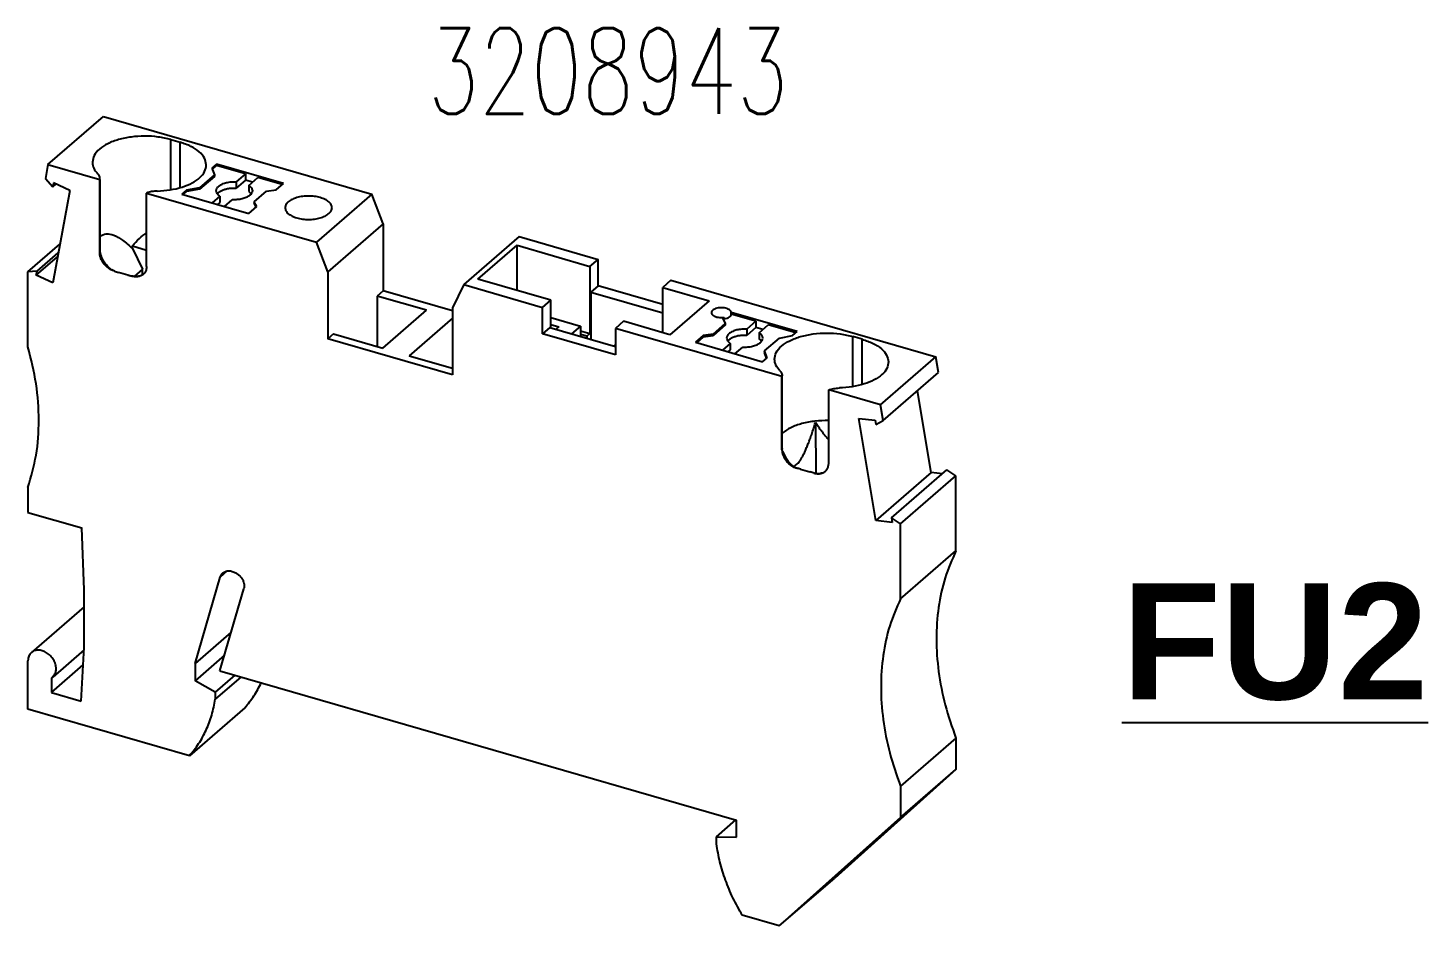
# Model space of a CAD drawing. Header units: inches. Extents: x 0 to 34.2, y 0 to 22.
# Drawn here: x 8.938 to 11.955, y 7.188 to 9.123 of the extents above; entities that cross this region are included whole.
import ezdxf
from ezdxf.enums import TextEntityAlignment as Align

# ---------------------------------------------------------------- set-up
doc = ezdxf.new("R2010")
doc.units = ezdxf.units.IN
doc.header["$MEASUREMENT"] = 0
doc.layers.add('PDESC', color=142, linetype='Continuous')
doc.layers.add('PSYMS', color=7, linetype='Continuous')
doc.styles.get("Standard").update_dxf_attribs({"font": 'arial.ttf'})
doc.styles.add('WD', font='romans.shx', dxfattribs={"height": 0.185})

# ---------------------------------------------------------------- blocks, each defined once
blk = doc.blocks.new('HDV1_PCFB_3208943')
at = {"color": 7, "linetype": 'Continuous'}
for p, q in [((0.0431, 1.6408), (0.1625, 1.7443)), ((0.1625, 1.7443), (0.7412, 1.5772)), ((0.3078, 1.6945), (0.328, 1.6887)), ((0.0431, 1.6408), (0.0374, 1.6104)), ((0.0431, 1.6408), (0.1548, 1.6086)), ((0.4063, 1.6419), (0.3964, 1.6333)), ((0.3964, 1.6333), (0.4016, 1.6185)), ((0.4063, 1.6386), (0.3973, 1.6308)), ((0.4063, 1.6419), (0.4063, 1.6386)), ((0.551, 1.6002), (0.4063, 1.6419)), ((0.4686, 1.6206), (0.4063, 1.6386)), ((0.0374, 1.6104), (0.0532, 1.5926)), ((0.0548, 1.6012), (0.0532, 1.5926)), ((0.0902, 1.5847), (0.0548, 1.6012)), ((0.1551, 1.453), (0.1551, 1.6111)), ((0.4016, 1.6185), (0.3699, 1.5909)), ((0.4016, 1.6151), (0.3699, 1.5876)), ((0.4016, 1.6185), (0.4016, 1.6151)), ((0.4686, 1.6206), (0.449, 1.6036)), ((0.4686, 1.6071), (0.449, 1.5902)), ((0.449, 1.6036), (0.449, 1.5902)), ((0.4686, 1.6206), (0.4686, 1.6071)), ((0.4838, 1.6027), (0.4686, 1.6071)), ((0.4759, 1.5959), (0.4955, 1.6128)), ((0.5481, 1.5976), (0.4955, 1.6128)), ((0.5351, 1.5864), (0.551, 1.6002)), ((0.0532, 1.5926), (0.0602, 1.5987)), ((0.0902, 1.5847), (0.0533, 1.3858)), ((0.2557, 1.5794), (0.6217, 1.4738)), ((0.3415, 1.5858), (0.3315, 1.5772)), ((0.3315, 1.5772), (0.4762, 1.5354)), ((0.3415, 1.5824), (0.3345, 1.5763)), ((0.3699, 1.5909), (0.3415, 1.5858)), ((0.3699, 1.5876), (0.3415, 1.5824)), ((0.3415, 1.5858), (0.3415, 1.5824)), ((0.3699, 1.5909), (0.3699, 1.5876)), ((0.4134, 1.5728), (0.3967, 1.5584)), ((0.4134, 1.5728), (0.4134, 1.5593)), ((0.4759, 1.5959), (0.4759, 1.5824)), ((0.4874, 1.5607), (0.5139, 1.5836)), ((0.5139, 1.5836), (0.5351, 1.5864)), ((0.7412, 1.5772), (0.6217, 1.4738)), ((0.7654, 1.5131), (0.7412, 1.5772)), ((0.4134, 1.5593), (0.4083, 1.555)), ((0.4236, 1.5506), (0.4403, 1.565)), ((0.4762, 1.5354), (0.4931, 1.5501)), ((0.4931, 1.5501), (0.4874, 1.5607)), ((0.4874, 1.5607), (0.4874, 1.5573)), ((0.4919, 1.549), (0.4874, 1.5573)), ((0.7654, 1.5131), (0.6459, 1.4096)), ((0.7654, 1.5131), (0.7654, 1.3684)), ((1.0587, 1.4856), (0.9392, 1.3821)), ((1.0587, 1.4856), (1.2286, 1.4365)), ((0, 1.4094), (0.0687, 1.4689)), ((0.0194, 1.4109), (0.0653, 1.4506)), ((0.225, 1.4596), (0.225, 1.4654)), ((0.225, 1.4654), (0.2557, 1.4566)), ((0.225, 1.4596), (0.2468, 1.4154)), ((0.6459, 1.4096), (0.6217, 1.4738)), ((0.9695, 1.3936), (1.054, 1.4667)), ((1.054, 1.3692), (1.054, 1.4667)), ((1.054, 1.4667), (1.2111, 1.4214)), ((0.0178, 1.4023), (0.0637, 1.4421)), ((1.2111, 1.4214), (1.2286, 1.4365)), ((1.2111, 1.4214), (1.2111, 1.2767)), ((1.2286, 1.3793), (1.2286, 1.4365)), ((0.0194, 1.4109), (0, 1.4094)), ((0, 1.2479), (0, 1.4094)), ((0.0178, 1.4023), (0.0194, 1.4109)), ((0.0533, 1.3858), (0.0178, 1.4023)), ((0.1864, 1.411), (0.1951, 1.4085)), ((0.2153, 1.4027), (0.1951, 1.4085)), ((0.2153, 1.4027), (0.224, 1.4002)), ((0.2468, 1.4154), (0.2286, 1.3997)), ((0.2468, 1.4031), (0.2468, 1.4154)), ((0.6459, 1.4096), (0.6459, 1.2649)), ((1.1266, 1.3482), (0.9695, 1.3936)), ((1.3854, 1.3913), (1.3679, 1.3761)), ((1.3854, 1.3913), (1.9569, 1.2263)), ((0.7654, 1.3684), (0.7527, 1.3575)), ((0.915, 1.3252), (0.7654, 1.3684)), ((0.9392, 1.3821), (0.915, 1.3319)), ((0.9392, 1.3821), (1.1092, 1.3331)), ((1.2286, 1.3793), (1.2131, 1.3659)), ((1.2131, 1.3659), (1.3679, 1.3212)), ((1.2131, 1.3659), (1.2131, 1.2638)), ((1.3679, 1.3391), (1.2286, 1.3793)), ((1.3679, 1.2786), (1.3679, 1.3761)), ((1.3679, 1.3761), (1.4678, 1.3473)), ((0.8587, 1.3269), (0.7527, 1.3575)), ((0.7527, 1.3575), (0.7527, 1.2487)), ((0.915, 1.3319), (0.915, 1.1873)), ((1.1092, 1.3331), (1.1266, 1.3482)), ((1.1092, 1.2759), (1.1092, 1.3331)), ((1.1266, 1.2888), (1.1266, 1.3482)), ((1.4678, 1.3473), (1.3833, 1.2741)), ((0.7645, 1.2453), (0.8587, 1.3269)), ((0.915, 1.3096), (0.8217, 1.2288)), ((1.1266, 1.3112), (1.1907, 1.2927)), ((1.2834, 1.303), (1.2659, 1.2878)), ((1.3833, 1.2741), (1.2834, 1.303)), ((1.5029, 1.2981), (1.4765, 1.2752)), ((1.5004, 1.3114), (1.4972, 1.3087)), ((1.4972, 1.3087), (1.5029, 1.2981)), ((1.5004, 1.3081), (1.4985, 1.3064)), ((1.5004, 1.3081), (1.5004, 1.3114)), ((1.5029, 1.2981), (1.5029, 1.2947)), ((1.5157, 1.3183), (1.5157, 1.3217)), ((1.6578, 1.2807), (1.5157, 1.3217)), ((1.5686, 1.303), (1.5157, 1.3183)), ((1.5686, 1.303), (1.549, 1.2861)), ((1.5686, 1.303), (1.5686, 1.2896)), ((0.6585, 1.2759), (0.6459, 1.2649)), ((0.6585, 1.2759), (0.7645, 1.2453)), ((1.1247, 1.2893), (1.1092, 1.2759)), ((1.2659, 1.2306), (1.1092, 1.2759)), ((1.1247, 1.2893), (1.2659, 1.2486)), ((1.1266, 1.2961), (1.144, 1.2911)), ((1.144, 1.2911), (1.1377, 1.2856)), ((1.1907, 1.2927), (1.1713, 1.2759)), ((1.1907, 1.2927), (1.1907, 1.2703)), ((1.1907, 1.2826), (1.2111, 1.2767)), ((1.2043, 1.2708), (1.1907, 1.2748)), ((1.2043, 1.2708), (1.2111, 1.2767)), ((1.2043, 1.2708), (1.2043, 1.2663)), ((1.2659, 1.2878), (1.2659, 1.2306)), ((1.6249, 1.1842), (1.2659, 1.2878)), ((1.4553, 1.2723), (1.4383, 1.2577)), ((1.4553, 1.269), (1.4413, 1.2568)), ((1.4765, 1.2752), (1.4553, 1.2723)), ((1.4553, 1.2723), (1.4553, 1.269)), ((1.4765, 1.2718), (1.4553, 1.269)), ((1.5029, 1.2947), (1.4765, 1.2718)), ((1.4765, 1.2752), (1.4765, 1.2718)), ((1.5686, 1.2896), (1.549, 1.2726)), ((1.549, 1.2861), (1.549, 1.2726)), ((1.5839, 1.2852), (1.5686, 1.2896)), ((1.576, 1.2783), (1.5955, 1.2953)), ((1.576, 1.2783), (1.576, 1.2648)), ((1.6549, 1.2781), (1.5955, 1.2953)), ((1.6195, 1.2669), (1.6478, 1.2721)), ((1.6478, 1.2721), (1.6578, 1.2807)), ((1.7981, 1.2643), (1.7779, 1.2701)), ((0.915, 1.1873), (0.6459, 1.2649)), ((1.2623, 1.2496), (1.2659, 1.2527)), ((1.4383, 1.2577), (1.583, 1.2159)), ((1.5134, 1.2552), (1.4968, 1.2408)), ((1.5134, 1.2418), (1.5084, 1.2374)), ((1.5134, 1.2552), (1.5134, 1.2418)), ((1.5237, 1.233), (1.5403, 1.2475)), ((1.5877, 1.2394), (1.6195, 1.2669)), ((1.5929, 1.2245), (1.5877, 1.2394)), ((1.5877, 1.2394), (1.5877, 1.236)), ((0.8217, 1.2288), (0.915, 1.2018)), ((1.583, 1.2159), (1.5929, 1.2245)), ((1.592, 1.2237), (1.5877, 1.236)), ((1.8375, 1.1228), (1.9569, 1.2263)), ((1.9626, 1.1926), (1.9569, 1.2263)), ((1.6249, 1.0261), (1.6249, 1.1842)), ((1.6252, 1.0286), (1.6252, 1.1867)), ((1.8431, 1.0892), (1.9626, 1.1926)), ((1.7258, 0.9969), (1.7258, 1.1551)), ((1.8375, 1.1228), (1.7258, 1.1551)), ((1.9467, 0.9772), (1.9172, 1.1533)), ((1.8431, 1.0892), (1.8375, 1.1228)), ((1.7903, 1.0939), (1.8258, 1.09)), ((1.8273, 0.8737), (1.7903, 1.0939)), ((1.8258, 1.09), (1.8274, 1.0805)), ((1.8274, 1.0805), (1.8431, 1.0892)), ((1.6972, 1.0846), (1.6981, 0.9753)), ((1.6652, 0.9841), (1.6565, 0.9867)), ((1.6652, 0.9841), (1.6854, 0.9783)), ((1.6941, 0.9758), (1.6854, 0.9783)), ((1.9467, 0.9772), (1.8273, 0.8737)), ((1.8611, 0.8792), (1.9806, 0.9827)), ((1.8805, 0.8665), (2, 0.97)), ((1.9711, 0.9744), (1.9467, 0.9772)), ((2, 0.97), (1.9806, 0.9827)), ((2, 0.8085), (2, 0.97)), ((0, 0.9451), (0, 0.8913)), ((0, 0.8913), (0.1159, 0.8578)), ((1.8611, 0.8792), (1.8627, 0.8697)), ((1.8805, 0.8665), (1.8611, 0.8792)), ((0.1211, 0.7243), (0.1159, 0.8578)), ((1.8627, 0.8697), (1.8273, 0.8737)), ((1.8805, 0.705), (1.8805, 0.8665)), ((1.8805, 0.705), (2, 0.8085)), ((0.1211, 0.6006), (0.1211, 0.7243)), ((0.36, 0.5653), (0.4141, 0.7518)), ((0.4138, 0.5498), (0.4652, 0.7268)), ((0.1211, 0.6879), (0.0074, 0.5894)), ((0.4379, 0.6328), (0.36, 0.5653)), ((0.1208, 0.5951), (0.0532, 0.5365)), ((0.1144, 0.4848), (0.1211, 0.6006)), ((0.4235, 0.5834), (0.36, 0.5283)), ((0, 0.4674), (0, 0.5717)), ((0.0505, 0.5033), (0.1189, 0.5626)), ((0.36, 0.5653), (0.36, 0.5283)), ((0.4138, 0.5498), (1.5273, 0.2283)), ((0.0505, 0.5346), (0.0505, 0.5033)), ((0.4037, 0.504), (0.36, 0.5283)), ((0.4459, 0.5405), (0.4037, 0.504)), ((0.4591, 0.5367), (0.4037, 0.4888)), ((0.0505, 0.5033), (0.1144, 0.4848)), ((0.4037, 0.504), (0.4037, 0.4888)), ((0.3479, 0.367), (0, 0.4674)), ((0.4673, 0.4704), (0.3479, 0.367)), ((2, 0.4048), (1.8805, 0.3013)), ((2, 0.4048), (2, 0.3375)), ((2, 0.3375), (1.7386, 0.1034)), ((1.8805, 0.234), (2, 0.3375)), ((1.8805, 0.3013), (1.8805, 0.234)), ((1.4836, 0.1922), (1.5258, 0.2288)), ((1.5273, 0.1913), (1.5273, 0.2283)), ((1.8805, 0.234), (1.6191, 0)), ((1.4836, 0.1771), (1.4836, 0.1922)), ((1.4836, 0.1922), (1.5273, 0.1913)), ((1.6191, 0), (1.7386, 0.1034)), ((1.6191, 0), (1.5394, 0.023))]:
    blk.add_line(p, q, dxfattribs=at)
at = {"color": 2, "linetype": 'Continuous'}
for p, q in [((0.3078, 1.5865), (0.3078, 1.6945)), ((0.328, 1.5911), (0.328, 1.6887)), ((1.7779, 1.1621), (1.7779, 1.2701)), ((1.7981, 1.1667), (1.7981, 1.2643)), ((0.4295, 0.7651), (0.4141, 0.7518))]:
    blk.add_line(p, q, dxfattribs=at)
at = {"color": 7, "linetype": 'Continuous'}
for points, knots in [([(0.3078, 1.6945), (0.2988, 1.6966), (0.2803, 1.701), (0.2514, 1.7026), (0.2227, 1.7008), (0.1958, 1.6954), (0.1725, 1.6868), (0.1544, 1.6754), (0.1415, 1.6617), (0.1397, 1.6508), (0.1388, 1.6457)], [0, 0, 0, 0, 0.714268, 1.466467, 2.218667, 2.932934, 3.576231, 4.126303, 4.580429, 4.968508, 4.968508, 4.968508, 4.968508]), ([(0.3843, 1.6399), (0.3834, 1.6449), (0.3816, 1.6559), (0.3686, 1.6696), (0.3506, 1.6811), (0.3359, 1.686), (0.328, 1.6887)], [0, 0, 0, 0, 0.388079, 0.842206, 1.392277, 2.035574, 2.035574, 2.035574, 2.035574]), ([(0.1388, 1.6457), (0.1394, 1.6412), (0.1408, 1.6317), (0.1472, 1.6245), (0.1506, 1.6206)], [0, 0, 0, 0, 0.3404372, 0.7276793, 0.7276793, 0.7276793, 0.7276793]), ([(0.2786, 1.5837), (0.2879, 1.5843), (0.3059, 1.5855), (0.3313, 1.5914), (0.3531, 1.6001), (0.3699, 1.6113), (0.3818, 1.6246), (0.3835, 1.635), (0.3843, 1.6399)], [0, 0, 0, 0, 0.717727, 1.393903, 2.000485, 2.519545, 2.950884, 3.32301, 3.32301, 3.32301, 3.32301]), ([(0.1551, 1.6111), (0.1548, 1.6128), (0.1543, 1.6164), (0.1519, 1.6192), (0.1506, 1.6206)], [0, 0, 0, 0, 0.1291313, 0.2760163, 0.2760163, 0.2760163, 0.2760163]), ([(0.1548, 1.6086), (0.1548, 1.609), (0.155, 1.6098), (0.155, 1.6107), (0.1551, 1.6111)], [0, 0, 0, 0, 0.03300953, 0.06567781, 0.06567781, 0.06567781, 0.06567781]), ([(0.4058, 1.5843), (0.4061, 1.5862), (0.4069, 1.5903), (0.412, 1.5953), (0.419, 1.5993), (0.428, 1.6021), (0.4382, 1.6038), (0.4453, 1.6037), (0.449, 1.6036)], [0, 0, 0, 0, 0.143819, 0.315038, 0.524644, 0.769712, 1.039426, 1.318904, 1.318904, 1.318904, 1.318904]), ([(0.2786, 1.5837), (0.2746, 1.5834), (0.2667, 1.5829), (0.2593, 1.5806), (0.2557, 1.5794)], [0, 0, 0, 0, 0.3128983, 0.6024839, 0.6024839, 0.6024839, 0.6024839]), ([(0.4134, 1.5728), (0.4112, 1.5744), (0.4072, 1.5774), (0.4062, 1.5822), (0.4058, 1.5843)], [0, 0, 0, 0, 0.2021523, 0.3662417, 0.3662417, 0.3662417, 0.3662417]), ([(0.4082, 1.5776), (0.4094, 1.579), (0.4121, 1.5819), (0.4177, 1.5851), (0.4244, 1.5877), (0.4321, 1.5894), (0.4404, 1.5904), (0.4461, 1.5902), (0.449, 1.5902)], [0, 0, 0, 0, 0.139907, 0.304, 0.491024, 0.696385, 0.913464, 1.134534, 1.134534, 1.134534, 1.134534]), ([(0.4835, 1.5843), (0.4831, 1.5825), (0.4824, 1.5784), (0.4773, 1.5734), (0.4702, 1.5694), (0.4612, 1.5665), (0.451, 1.5649), (0.4439, 1.565), (0.4403, 1.565)], [0, 0, 0, 0, 0.143819, 0.315038, 0.524644, 0.769712, 1.039426, 1.318904, 1.318904, 1.318904, 1.318904]), ([(0.4759, 1.5959), (0.4781, 1.5942), (0.482, 1.5913), (0.483, 1.5865), (0.4835, 1.5843)], [0, 0, 0, 0, 0.2021523, 0.3662417, 0.3662417, 0.3662417, 0.3662417]), ([(0.4759, 1.5824), (0.4769, 1.5817), (0.4788, 1.5803), (0.4803, 1.5785), (0.4811, 1.5776)], [0, 0, 0, 0, 0.0960628, 0.1825551, 0.1825551, 0.1825551, 0.1825551]), ([(0.6552, 1.5477), (0.6548, 1.5499), (0.654, 1.5548), (0.6482, 1.561), (0.6401, 1.5661), (0.6296, 1.5699), (0.6176, 1.5724), (0.6047, 1.5732), (0.5918, 1.5724), (0.5798, 1.5699), (0.5693, 1.5661), (0.5612, 1.561), (0.5554, 1.5548), (0.5546, 1.5499), (0.5542, 1.5477)], [0, 0, 0, 0, 0.173966, 0.37754, 0.624124, 0.912499, 1.232688, 1.56988, 1.907073, 2.227262, 2.515637, 2.76222, 2.965794, 3.139761, 3.139761, 3.139761, 3.139761]), ([(0.5542, 1.5477), (0.5546, 1.5454), (0.5554, 1.5405), (0.5612, 1.5343), (0.5693, 1.5292), (0.5798, 1.5254), (0.5918, 1.5229), (0.6047, 1.5221), (0.6176, 1.5229), (0.6296, 1.5254), (0.6402, 1.5291), (0.6458, 1.5332), (0.6484, 1.535)], [0, 0, 0, 0, 0.173966, 0.37754, 0.624124, 0.912499, 1.232688, 1.56988, 1.907073, 2.227262, 2.515637, 2.76222, 2.76222, 2.76222, 2.76222]), ([(0.6484, 1.535), (0.6504, 1.5369), (0.654, 1.5404), (0.6548, 1.5454), (0.6552, 1.5477)], [0, 0, 0, 0, 0.203574, 0.3775404, 0.3775404, 0.3775404, 0.3775404]), ([(0.1551, 1.4864), (0.1594, 1.4886), (0.1689, 1.4934), (0.1871, 1.4885), (0.206, 1.4773), (0.2182, 1.466), (0.225, 1.4596)], [0, 0, 0, 0, 0.365228, 0.797456, 1.361584, 2.073928, 2.073928, 2.073928, 2.073928]), ([(0.225, 1.4654), (0.2299, 1.471), (0.2392, 1.4816), (0.2504, 1.49), (0.2557, 1.494)], [0, 0, 0, 0, 0.571254, 1.082702, 1.082702, 1.082702, 1.082702]), ([(0.1864, 1.411), (0.1844, 1.4118), (0.1802, 1.4132), (0.1754, 1.4161), (0.1718, 1.4188), (0.1691, 1.4211), (0.1666, 1.4235), (0.1642, 1.4263), (0.1622, 1.429), (0.1603, 1.4318), (0.1587, 1.4347), (0.1573, 1.4378), (0.1562, 1.4411), (0.1554, 1.4442), (0.1548, 1.4474), (0.1548, 1.4494), (0.1548, 1.4505)], [0, 0, 0, 0, 0.166266, 0.339485, 0.428054, 0.517202, 0.615165, 0.697346, 0.795763, 0.876917, 0.957987, 1.052795, 1.138679, 1.222848, 1.304387, 1.383763, 1.383763, 1.383763, 1.383763]), ([(0.1551, 1.453), (0.1551, 1.4525), (0.1551, 1.4515), (0.1553, 1.4501), (0.1557, 1.4487), (0.156, 1.4478), (0.1561, 1.4475)], [0, 0, 0, 0, 0.0344331, 0.0788595, 0.1142174, 0.1462037, 0.1462037, 0.1462037, 0.1462037]), ([(0.1866, 1.4113), (0.186, 1.4115), (0.1849, 1.4119), (0.1822, 1.4131), (0.1789, 1.4151), (0.175, 1.4182), (0.1715, 1.4217), (0.168, 1.4259), (0.1646, 1.4306), (0.1615, 1.436), (0.1586, 1.4416), (0.157, 1.4455), (0.1561, 1.4475)], [0, 0, 0, 0, 0.045095, 0.094095, 0.226596, 0.344809, 0.478491, 0.605791, 0.76564, 0.925972, 1.085275, 1.251398, 1.251398, 1.251398, 1.251398]), ([(0.2557, 1.4213), (0.2555, 1.4191), (0.2552, 1.4147), (0.253, 1.4099), (0.2507, 1.4065), (0.2485, 1.4044), (0.246, 1.4024), (0.2442, 1.4015), (0.2433, 1.4011)], [0, 0, 0, 0, 0.1729959, 0.3339753, 0.4038505, 0.4900105, 0.5672629, 0.6457452, 0.6457452, 0.6457452, 0.6457452]), ([(0.1866, 1.4113), (0.188, 1.4108), (0.1908, 1.4098), (0.1937, 1.409), (0.1951, 1.4085)], [0, 0, 0, 0, 0.1145246, 0.2313176, 0.2313176, 0.2313176, 0.2313176]), ([(0.2153, 1.4027), (0.2168, 1.4023), (0.2198, 1.4015), (0.2228, 1.4007), (0.2243, 1.4004)], [0, 0, 0, 0, 0.1189173, 0.2398056, 0.2398056, 0.2398056, 0.2398056]), ([(0.2433, 1.4011), (0.2427, 1.4008), (0.2412, 1.4002), (0.2389, 1.3995), (0.2365, 1.3991), (0.234, 1.3989), (0.2316, 1.3989), (0.2291, 1.3991), (0.2266, 1.3995), (0.2249, 1.4), (0.224, 1.4002)], [0, 0, 0, 0, 0.0547841, 0.1193291, 0.1850447, 0.2430123, 0.311761, 0.3726154, 0.4396703, 0.5081818, 0.5081818, 0.5081818, 0.5081818]), ([(0.2446, 1.4017), (0.2432, 1.4013), (0.2402, 1.4004), (0.2352, 1.3995), (0.2297, 1.3994), (0.226, 1.4001), (0.2243, 1.4004)], [0, 0, 0, 0, 0.1152985, 0.2389074, 0.3976629, 0.5305164, 0.5305164, 0.5305164, 0.5305164]), ([(1.5157, 1.3217), (1.5154, 1.3228), (1.5149, 1.3254), (1.5114, 1.3283), (1.5067, 1.3306), (1.5008, 1.332), (1.4943, 1.3325), (1.4879, 1.332), (1.482, 1.3306), (1.4773, 1.3283), (1.4737, 1.3254), (1.4732, 1.3228), (1.473, 1.3217)], [0, 0, 0, 0, 0.089141, 0.198594, 0.334634, 0.492854, 0.663345, 0.833836, 0.992056, 1.128096, 1.237549, 1.32669, 1.32669, 1.32669, 1.32669]), ([(1.473, 1.3217), (1.4732, 1.3205), (1.4737, 1.318), (1.4772, 1.3151), (1.4817, 1.3128), (1.4875, 1.3114), (1.4939, 1.3108), (1.4983, 1.3112), (1.5004, 1.3114)], [0, 0, 0, 0, 0.0879691, 0.1955994, 0.3291737, 0.4846682, 0.6526904, 0.8214787, 0.8214787, 0.8214787, 0.8214787]), ([(1.5004, 1.3081), (1.5025, 1.3085), (1.5064, 1.3092), (1.5112, 1.3115), (1.5149, 1.3145), (1.5154, 1.3171), (1.5157, 1.3183)], [0, 0, 0, 0, 0.162306, 0.3020707, 0.4142821, 0.5051863, 0.5051863, 0.5051863, 0.5051863]), ([(1.549, 1.2861), (1.5454, 1.2861), (1.5383, 1.2862), (1.5281, 1.2846), (1.5191, 1.2817), (1.5121, 1.2777), (1.507, 1.2727), (1.5062, 1.2686), (1.5058, 1.2668)], [0, 0, 0, 0, 0.279478, 0.549193, 0.794261, 1.003866, 1.175085, 1.318904, 1.318904, 1.318904, 1.318904]), ([(1.549, 1.2726), (1.5462, 1.2727), (1.5405, 1.2728), (1.5322, 1.2719), (1.5245, 1.2701), (1.5178, 1.2675), (1.5121, 1.2643), (1.5095, 1.2614), (1.5083, 1.26)], [0, 0, 0, 0, 0.22107, 0.438149, 0.64351, 0.830534, 0.994627, 1.134534, 1.134534, 1.134534, 1.134534]), ([(1.5835, 1.2668), (1.5831, 1.2689), (1.5821, 1.2737), (1.5781, 1.2767), (1.576, 1.2783)], [0, 0, 0, 0, 0.1640894, 0.3662417, 0.3662417, 0.3662417, 0.3662417]), ([(1.6089, 1.2213), (1.6098, 1.2264), (1.6116, 1.2373), (1.6246, 1.251), (1.6426, 1.2624), (1.666, 1.271), (1.6928, 1.2764), (1.7216, 1.2782), (1.7504, 1.2766), (1.7689, 1.2722), (1.7779, 1.2701)], [0, 0, 0, 0, 0.388079, 0.842206, 1.392277, 2.035574, 2.749842, 3.502041, 4.25424, 4.968508, 4.968508, 4.968508, 4.968508]), ([(0, 0.9451), (0.0066, 0.9682), (0.0202, 1.0154), (0.0249, 1.0909), (0.0196, 1.1695), (0.0066, 1.2214), (0, 1.2479)], [0, 0, 0, 0, 1.851422, 3.785241, 5.805675, 7.908935, 7.908935, 7.908935, 7.908935]), ([(1.5058, 1.2668), (1.5063, 1.2646), (1.5073, 1.2598), (1.5113, 1.2569), (1.5134, 1.2552)], [0, 0, 0, 0, 0.1640894, 0.3662417, 0.3662417, 0.3662417, 0.3662417]), ([(1.5403, 1.2475), (1.544, 1.2474), (1.5511, 1.2473), (1.5613, 1.249), (1.5703, 1.2518), (1.5773, 1.2558), (1.5824, 1.2608), (1.5832, 1.2649), (1.5835, 1.2668)], [0, 0, 0, 0, 0.279478, 0.549193, 0.794261, 1.003866, 1.175085, 1.318904, 1.318904, 1.318904, 1.318904]), ([(1.5811, 1.26), (1.5804, 1.2609), (1.5789, 1.2627), (1.577, 1.2641), (1.576, 1.2648)], [0, 0, 0, 0, 0.0864922, 0.1825551, 0.1825551, 0.1825551, 0.1825551]), ([(1.7981, 1.2643), (1.806, 1.2616), (1.8208, 1.2567), (1.8388, 1.2452), (1.8517, 1.2315), (1.8536, 1.2205), (1.8544, 1.2155)], [0, 0, 0, 0, 0.643296, 1.193368, 1.647495, 2.035574, 2.035574, 2.035574, 2.035574]), ([(1.6207, 1.1962), (1.6173, 1.2001), (1.6109, 1.2073), (1.6095, 1.2169), (1.6089, 1.2213)], [0, 0, 0, 0, 0.3872421, 0.7276792, 0.7276792, 0.7276792, 0.7276792]), ([(1.8544, 1.2155), (1.8536, 1.2107), (1.8519, 1.2002), (1.84, 1.1869), (1.8232, 1.1757), (1.8014, 1.1671), (1.7761, 1.1611), (1.758, 1.1599), (1.7487, 1.1593)], [0, 0, 0, 0, 0.372127, 0.803466, 1.322525, 1.929107, 2.605283, 3.32301, 3.32301, 3.32301, 3.32301]), ([(1.6207, 1.1962), (1.622, 1.1948), (1.6244, 1.192), (1.6249, 1.1884), (1.6252, 1.1867)], [0, 0, 0, 0, 0.1468849, 0.2760163, 0.2760163, 0.2760163, 0.2760163]), ([(1.6252, 1.1867), (1.6252, 1.1863), (1.6251, 1.1854), (1.625, 1.1846), (1.6249, 1.1842)], [0, 0, 0, 0, 0.03266829, 0.06567782, 0.06567782, 0.06567782, 0.06567782]), ([(1.7258, 1.1551), (1.7294, 1.1562), (1.7369, 1.1585), (1.7447, 1.159), (1.7487, 1.1593)], [0, 0, 0, 0, 0.2895856, 0.6024839, 0.6024839, 0.6024839, 0.6024839]), ([(1.7258, 1.0892), (1.7159, 1.089), (1.6964, 1.0887), (1.6689, 1.0833), (1.6445, 1.0753), (1.6313, 1.0662), (1.6252, 1.0621)], [0, 0, 0, 0, 0.766802, 1.499228, 2.161701, 2.729369, 2.729369, 2.729369, 2.729369]), ([(1.6495, 0.9905), (1.6497, 0.9906), (1.6502, 0.9907), (1.6518, 0.9913), (1.6546, 0.9928), (1.6581, 0.9957), (1.6615, 0.9995), (1.6649, 1.0041), (1.6683, 1.0097), (1.6716, 1.0161), (1.675, 1.0232), (1.6783, 1.0311), (1.6818, 1.0399), (1.6855, 1.0496), (1.6892, 1.0604), (1.6932, 1.0721), (1.6958, 1.0803), (1.6972, 1.0846)], [0, 0, 0, 0, 0.017921, 0.036041, 0.137999, 0.253178, 0.385883, 0.531541, 0.698956, 0.890004, 1.086148, 1.305725, 1.550123, 1.820668, 2.109566, 2.427267, 2.775326, 2.775326, 2.775326, 2.775326]), ([(1.7258, 1.0476), (1.7258, 1.0476), (1.7258, 1.0477), (1.7249, 1.0486), (1.7233, 1.0504), (1.7209, 1.0531), (1.7184, 1.0561), (1.7159, 1.0591), (1.7134, 1.0623), (1.7108, 1.0657), (1.7082, 1.0691), (1.7055, 1.0728), (1.7027, 1.0766), (1.7, 1.0805), (1.6981, 1.0832), (1.6972, 1.0846)], [0, 0, 0, 0, 0.00174, 0.00348, 0.09498, 0.18974, 0.287861, 0.389439, 0.494569, 0.603344, 0.715855, 0.83219, 0.952436, 1.076681, 1.205007, 1.205007, 1.205007, 1.205007]), ([(1.6249, 1.0261), (1.625, 1.024), (1.6253, 1.0197), (1.627, 1.0146), (1.6288, 1.0105), (1.6304, 1.0075), (1.6324, 1.0045), (1.6352, 1.0008), (1.6392, 0.9966), (1.6446, 0.9923), (1.6503, 0.9888), (1.6545, 0.9874), (1.6565, 0.9867)], [0, 0, 0, 0, 0.161502, 0.33059, 0.409501, 0.506468, 0.595741, 0.686041, 0.865124, 1.043676, 1.216895, 1.383161, 1.383161, 1.383161, 1.383161]), ([(1.6262, 1.0231), (1.6261, 1.0234), (1.6258, 1.0243), (1.6254, 1.0257), (1.6252, 1.0271), (1.6252, 1.0282), (1.6252, 1.0286)], [0, 0, 0, 0, 0.0319863, 0.0673442, 0.1117706, 0.1462037, 0.1462037, 0.1462037, 0.1462037]), ([(1.6262, 1.0231), (1.6271, 1.0211), (1.6288, 1.0172), (1.6316, 1.0116), (1.6348, 1.0063), (1.6381, 1.0015), (1.6416, 0.9973), (1.6451, 0.9938), (1.649, 0.9907), (1.6523, 0.9887), (1.655, 0.9875), (1.6561, 0.9871), (1.6567, 0.9869)], [0, 0, 0, 0, 0.166124, 0.325426, 0.485758, 0.645607, 0.772907, 0.906589, 1.024803, 1.157303, 1.206303, 1.251398, 1.251398, 1.251398, 1.251398]), ([(1.7134, 0.9767), (1.7152, 0.9777), (1.7188, 0.9797), (1.7227, 0.9845), (1.7253, 0.9903), (1.7256, 0.9947), (1.7258, 0.9969)], [0, 0, 0, 0, 0.1564011, 0.3109439, 0.4719233, 0.6449192, 0.6449192, 0.6449192, 0.6449192]), ([(1.6652, 0.9841), (1.6638, 0.9846), (1.6609, 0.9854), (1.6581, 0.9864), (1.6567, 0.9869)], [0, 0, 0, 0, 0.116793, 0.2313176, 0.2313176, 0.2313176, 0.2313176]), ([(1.6944, 0.976), (1.6929, 0.9763), (1.6899, 0.9771), (1.6869, 0.9779), (1.6854, 0.9783)], [0, 0, 0, 0, 0.1208883, 0.2398056, 0.2398056, 0.2398056, 0.2398056]), ([(1.6941, 0.9758), (1.6958, 0.9754), (1.6992, 0.9746), (1.7034, 0.9744), (1.7067, 0.9747), (1.709, 0.9751), (1.7113, 0.9758), (1.7127, 0.9764), (1.7134, 0.9767)], [0, 0, 0, 0, 0.135467, 0.2649494, 0.3275063, 0.3886335, 0.4443387, 0.5079622, 0.5079622, 0.5079622, 0.5079622]), ([(1.6944, 0.976), (1.6965, 0.9756), (1.7002, 0.975), (1.7056, 0.9752), (1.7104, 0.976), (1.7133, 0.9769), (1.7148, 0.9773)], [0, 0, 0, 0, 0.1581817, 0.2916018, 0.4152108, 0.5305094, 0.5305094, 0.5305094, 0.5305094]), ([(2, 0.8085), (1.9916, 0.7892), (1.9744, 0.75), (1.961, 0.6857), (1.9562, 0.6179), (1.9613, 0.5473), (1.9752, 0.4753), (1.9916, 0.4285), (2, 0.4048)], [0, 0, 0, 0, 1.618801, 3.296663, 5.042046, 6.857713, 8.741158, 10.685316, 10.685316, 10.685316, 10.685316]), ([(0.4141, 0.7518), (0.4147, 0.7535), (0.416, 0.7569), (0.4185, 0.7595), (0.4198, 0.7608)], [0, 0, 0, 0, 0.1409856, 0.276942, 0.276942, 0.276942, 0.276942]), ([(0.4198, 0.7608), (0.4216, 0.7621), (0.4255, 0.7647), (0.4328, 0.7657), (0.4405, 0.7645), (0.4453, 0.7621), (0.4478, 0.7609)], [0, 0, 0, 0, 0.1730071, 0.3559146, 0.5543402, 0.7683178, 0.7683178, 0.7683178, 0.7683178]), ([(0.4478, 0.7609), (0.4498, 0.7596), (0.4539, 0.7572), (0.4589, 0.7519), (0.4629, 0.7459), (0.4653, 0.7395), (0.4664, 0.733), (0.4656, 0.7288), (0.4652, 0.7268)], [0, 0, 0, 0, 0.181517, 0.367607, 0.552602, 0.731049, 0.898833, 1.054324, 1.054324, 1.054324, 1.054324]), ([(1.8805, 0.705), (1.8721, 0.6858), (1.855, 0.6466), (1.8415, 0.5823), (1.8368, 0.5144), (1.8419, 0.4439), (1.8557, 0.3719), (1.8722, 0.3251), (1.8805, 0.3013)], [0, 0, 0, 0, 1.618801, 3.296663, 5.042046, 6.857713, 8.741158, 10.685316, 10.685316, 10.685316, 10.685316]), ([(0.0074, 0.5894), (0.0063, 0.5883), (0.004, 0.586), (0.0017, 0.5817), (0.0003, 0.5769), (0.0001, 0.5734), (0, 0.5717)], [0, 0, 0, 0, 0.120652, 0.2441615, 0.3728552, 0.5081863, 0.5081863, 0.5081863, 0.5081863]), ([(0.0532, 0.5365), (0.055, 0.5386), (0.0589, 0.5429), (0.0609, 0.5519), (0.0602, 0.5616), (0.0565, 0.5714), (0.0504, 0.5804), (0.0424, 0.5877), (0.0333, 0.5927), (0.0238, 0.5949), (0.0145, 0.5941), (0.0097, 0.5909), (0.0074, 0.5894)], [0, 0, 0, 0, 0.213187, 0.440671, 0.689557, 0.958144, 1.238214, 1.518285, 1.786871, 2.035757, 2.263242, 2.476429, 2.476429, 2.476429, 2.476429]), ([(0.0505, 0.5346), (0.0509, 0.5349), (0.0519, 0.5354), (0.0527, 0.5362), (0.0532, 0.5365)], [0, 0, 0, 0, 0.04312314, 0.08611151, 0.08611151, 0.08611151, 0.08611151]), ([(0.4673, 0.4704), (0.4742, 0.4786), (0.4879, 0.4952), (0.4977, 0.5144), (0.5027, 0.5241)], [0, 0, 0, 0, 0.822618, 1.659675, 1.659675, 1.659675, 1.659675]), ([(0.3479, 0.367), (0.3548, 0.3754), (0.3688, 0.3925), (0.3847, 0.4222), (0.397, 0.4544), (0.4014, 0.4772), (0.4037, 0.4888)], [0, 0, 0, 0, 0.844018, 1.703424, 2.585247, 3.494813, 3.494813, 3.494813, 3.494813]), ([(1.5394, 0.023), (1.5325, 0.0354), (1.5188, 0.06), (1.5029, 0.0986), (1.4906, 0.1375), (1.4859, 0.164), (1.4836, 0.1771)], [0, 0, 0, 0, 1.094313, 2.169457, 3.220282, 4.242658, 4.242658, 4.242658, 4.242658])]:
    blk.add_open_spline(points, degree=3, knots=knots, dxfattribs=at)
for points in [[(0.1548, 1.6086), (0.1548, 1.5954), (0.1548, 1.5691), (0.1548, 1.5295), (0.1548, 1.49), (0.1548, 1.4636), (0.1548, 1.4505)], [(0.2557, 1.4213), (0.2557, 1.4345), (0.2557, 1.4609), (0.2557, 1.5004), (0.2557, 1.5399), (0.2557, 1.5663), (0.2557, 1.5794)]]:
    blk.add_open_spline(points, degree=3, dxfattribs=at)
at = {"color": 2, "linetype": 'Continuous'}
for points, knots in [([(0.1548, 1.4505), (0.1548, 1.4509), (0.155, 1.4517), (0.155, 1.4526), (0.1551, 1.453)], [0, 0, 0, 0, 0.03300952, 0.06567781, 0.06567781, 0.06567781, 0.06567781]), ([(0.1864, 1.411), (0.1864, 1.4111), (0.1865, 1.4112), (0.1865, 1.4112), (0.1866, 1.4113)], [0, 0, 0, 0, 0.003401713, 0.006796541, 0.006796541, 0.006796541, 0.006796541]), ([(0.2243, 1.4004), (0.2243, 1.4003), (0.2242, 1.4003), (0.2241, 1.4002), (0.224, 1.4002)], [0, 0, 0, 0, 0.004663491, 0.009318116, 0.009318116, 0.009318116, 0.009318116]), ([(1.6252, 1.0286), (1.6252, 1.0282), (1.6251, 1.0273), (1.625, 1.0265), (1.6249, 1.0261)], [0, 0, 0, 0, 0.0326683, 0.06567785, 0.06567785, 0.06567785, 0.06567785]), ([(1.6567, 0.9869), (1.6567, 0.9868), (1.6566, 0.9868), (1.6566, 0.9867), (1.6565, 0.9867)], [0, 0, 0, 0, 0.003394833, 0.006796579, 0.006796579, 0.006796579, 0.006796579]), ([(1.6941, 0.9758), (1.6942, 0.9758), (1.6943, 0.9759), (1.6944, 0.976), (1.6944, 0.976)], [0, 0, 0, 0, 0.00465465, 0.009318144, 0.009318144, 0.009318144, 0.009318144])]:
    blk.add_open_spline(points, degree=3, knots=knots, dxfattribs=at)
at = {"style": 'WD', "width": 0.7}
for tag, p in [('DESC1', (1.25, 1.75)), ('DESC2', (1.25, 0.75)), ('DESC3', (1.25, 0.6021))]:
    blk.add_attdef(tag, text='', height=0.125, dxfattribs=at).set_placement(p, align=Align.CENTER)
at = {"style": 'WD'}
blk.add_attdef('TAG1', text='', height=0.125, dxfattribs=at).set_placement((1.25, 0.4375), align=Align.CENTER)
at = {"style": 'WD', "flags": 9}
blk.add_attdef('FAMILY', (1.4547, 0.4023), '', height=0.01, dxfattribs=at)
for tag, p in [('CAT', (1.4797, 0.3582)), ('MFG', (1.4778, 0.3387)), ('ASSYCODE', (1.48, 0.3214))]:
    blk.add_attdef(tag, text='', height=0.01, dxfattribs=at).set_placement(p, align=Align.CENTER)

msp = doc.modelspace()

# ---------------------------------------------------------------- block references
at = {"layer": 'PSYMS'}
ref = msp.add_blockref('HDV1_PCFB_3208943', (8.9375, 7.1875), dxfattribs=at)
ref.add_attrib('DESC1', '3208943', dxfattribs={"layer": 'PDESC', "height": 0.185, "style": 'WD', "width": 0.7}).set_placement((10.1875, 8.9375), align=Align.CENTER)

# ---------------------------------------------------------------- texts
at = {"insert": (10.625, 7.926), "char_height": 0.25, "attachment_point": 1}
msp.add_mtext_dynamic_manual_height_columns('\\pxqc;{\\fArial|b1|i0|c0|p34;\\LFU2}', width=2, gutter_width=1, heights=[0], dxfattribs=at)

doc.saveas('drawing.dxf')
